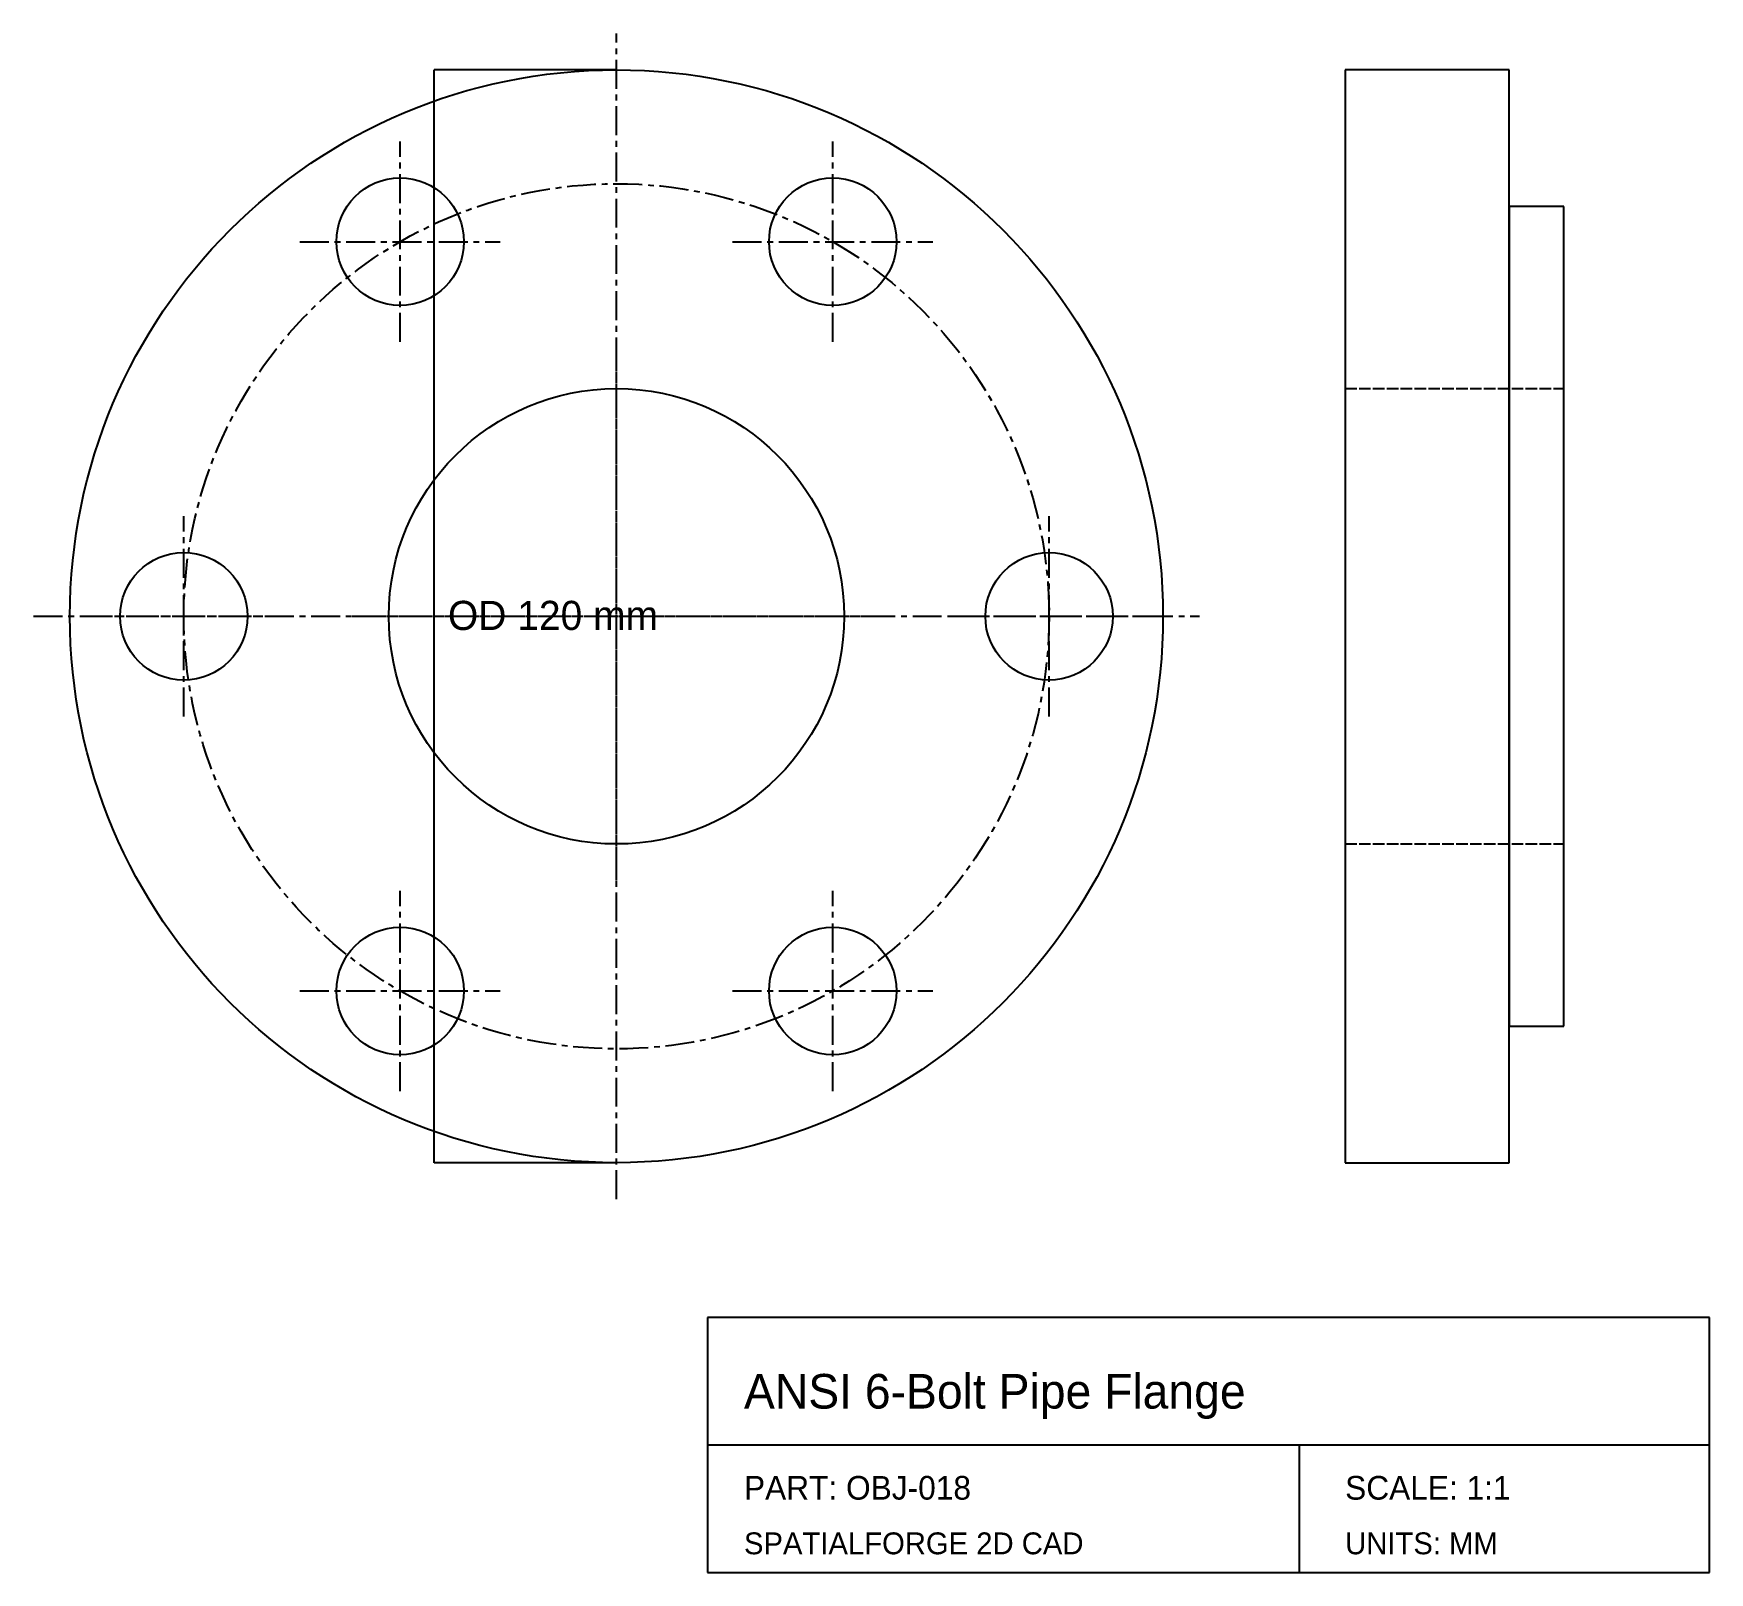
# Model space of a CAD drawing. Header units: millimetres. Extents: x -4 to 180, y -45 to 124.
import ezdxf

# ---------------------------------------------------------------- set-up
doc = ezdxf.new("R2010")
doc.units = ezdxf.units.MM
doc.linetypes.add('CENTER', pattern=[5.08, 3.175, -0.635, 0.635, -0.635])
doc.linetypes.add('DASHED', pattern=[1.524, 1.27, -0.254])
for name, color, linetype in [('CENTER', 1, 'CENTER'), ('DIM', 3, 'CONTINUOUS'), ('HIDDEN', 8, 'DASHED'), ('TITLE', 5, 'CONTINUOUS'), ('VISIBLE', 7, 'CONTINUOUS')]:
    doc.layers.add(name, color=color, linetype=linetype)

msp = doc.modelspace()

# ---------------------------------------------------------------- linework, layer by layer
at = {"layer": 'CENTER', "linetype": 'CENTER'}
for p, q in [((60, -4), (60, 124)), ((36.25, 90.14), (36.25, 112.14)), ((83.75, 90.14), (83.75, 112.14)), ((25.25, 101.14), (47.25, 101.14)), ((72.75, 101.14), (94.75, 101.14)), ((60, 31), (60, 89)), ((12.5, 49), (12.5, 71)), ((107.5, 49), (107.5, 71)), ((-4, 60), (124, 60)), ((1.5, 60), (23.5, 60)), ((31, 60), (89, 60)), ((96.5, 60), (118.5, 60)), ((36.25, 7.86), (36.25, 29.86)), ((83.75, 7.86), (83.75, 29.86)), ((25.25, 18.86), (47.25, 18.86)), ((72.75, 18.86), (94.75, 18.86))]:
    msp.add_line(p, q, dxfattribs=at)
at = {"layer": 'CENTER'}
msp.add_circle((60, 60), 47.5, dxfattribs=at)
at = {"layer": 'DIM'}
for p, q in [((60, 120), (40, 120)), ((40, 0), (40, 120)), ((60, 0), (40, 0))]:
    msp.add_line(p, q, dxfattribs=at)
at = {"layer": 'HIDDEN', "linetype": 'DASHED'}
for p, q in [((140, 85), (164, 85)), ((140, 35), (164, 35))]:
    msp.add_line(p, q, dxfattribs=at)
at = {"layer": 'TITLE', "linetype": 'CONTINUOUS'}
for p, q in [((180, -17), (70, -17)), ((70, -17), (70, -45)), ((180, -45), (180, -17)), ((70, -45), (180, -45))]:
    msp.add_line(p, q, dxfattribs=at)
at = {"layer": 'TITLE'}
for p, q in [((70, -31), (180, -31)), ((135, -45), (135, -31))]:
    msp.add_line(p, q, dxfattribs=at)
at = {"layer": 'VISIBLE', "linetype": 'CONTINUOUS'}
for p, q in [((158, 120), (140, 120)), ((140, 120), (140, 0)), ((158, 0), (158, 120)), ((164, 105), (158, 105)), ((158, 105), (158, 15)), ((164, 15), (164, 105)), ((158, 15), (164, 15)), ((140, 0), (158, 0))]:
    msp.add_line(p, q, dxfattribs=at)
at = {"layer": 'VISIBLE'}
for centre, radius in [((60, 60), 60), ((36.25, 101.14), 7), ((83.75, 101.14), 7), ((60, 60), 25), ((12.5, 60), 7), ((107.5, 60), 7), ((36.25, 18.86), 7), ((83.75, 18.86), 7)]:
    msp.add_circle(centre, radius, dxfattribs=at)

# ---------------------------------------------------------------- texts
at = {"layer": 'DIM'}
msp.add_text('OD 120 mm', height=3.2, dxfattribs=at).set_placement((41.5, 58.5))
at = {"layer": 'TITLE'}
for s, height, p in [('ANSI 6-Bolt Pipe Flange', 3.8, (74, -27)), ('PART: OBJ-018', 2.6, (74, -37)), ('SCALE: 1:1', 2.6, (140, -37)), ('SPATIALFORGE 2D CAD', 2.4, (74, -43)), ('UNITS: MM', 2.4, (140, -43))]:
    msp.add_text(s, height=height, dxfattribs=at).set_placement(p)

doc.saveas('drawing.dxf')
